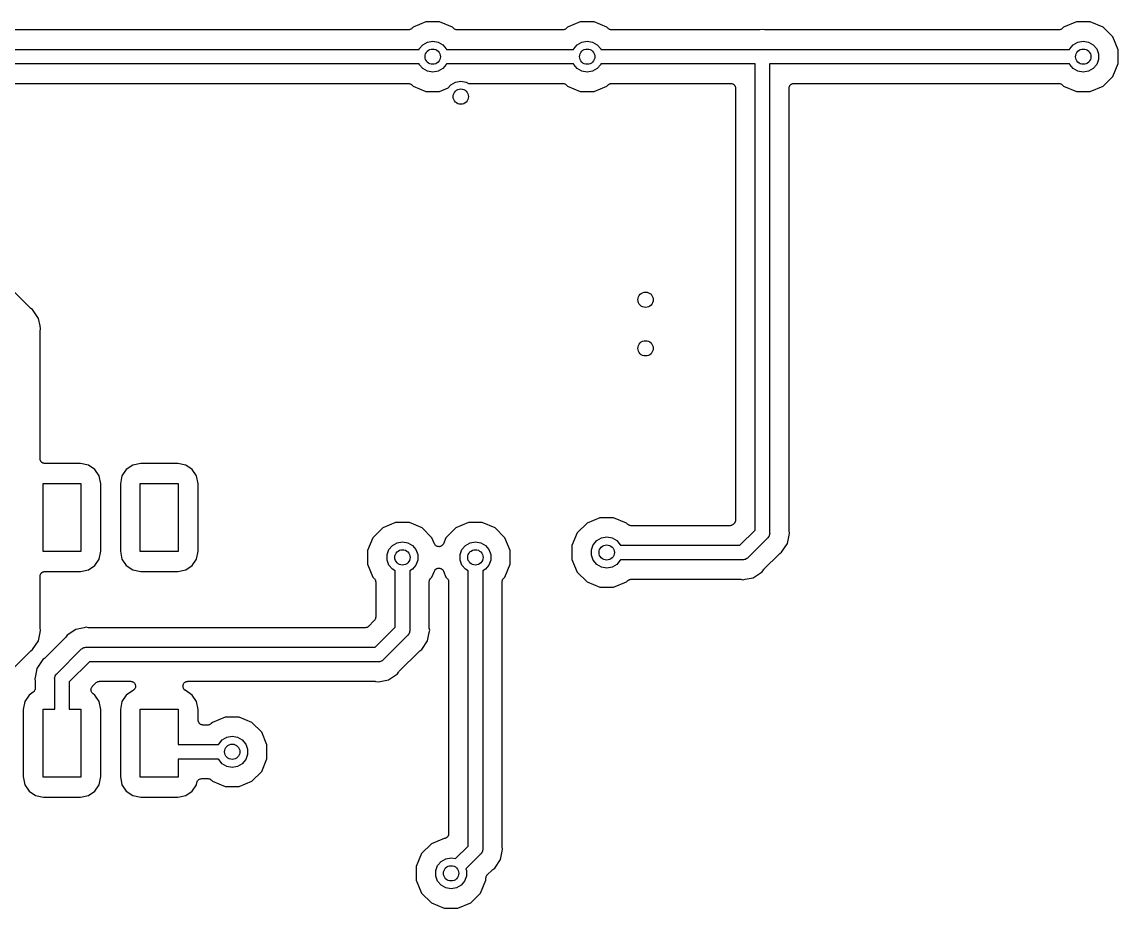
# Model space of a CAD drawing. Extents: x 40 to 163, y -163 to -37.
# Drawn here: x 59.91 to 88.54, y -99.97 to -76.82 of the extents above; entities that cross this region are included whole.
import ezdxf

# ---------------------------------------------------------------- set-up
doc = ezdxf.new("R2010")
doc.units = 0
doc.header["$MEASUREMENT"] = 0
doc.layers.add('BLACK', color=7, linetype='CONTINUOUS')

msp = doc.modelspace()

# ---------------------------------------------------------------- linework, layer by layer
at = {"layer": 'BLACK', "linetype": 'CONTINUOUS'}
for p, q in [((70.0839, -76.9958), (70.0696, -77.0041)), ((70.0875, -76.9915), (70.0839, -76.9958)), ((70.0921, -76.9883), (70.0875, -76.9915)), ((70.1262, -76.9542), (70.0921, -76.9883)), ((70.4599, -76.816), (70.1262, -76.9542)), ((70.8211, -76.816), (70.4599, -76.816)), ((71.1548, -76.9542), (70.8211, -76.816)), ((71.1889, -76.9883), (71.1548, -76.9542)), ((71.1935, -76.9915), (71.1889, -76.9883)), ((71.1971, -76.9958), (71.1935, -76.9915)), ((71.2114, -77.0041), (71.1971, -76.9958)), ((74.1194, -76.9958), (74.1051, -77.0041)), ((74.123, -76.9915), (74.1194, -76.9958)), ((74.1276, -76.9883), (74.123, -76.9915)), ((74.1617, -76.9542), (74.1276, -76.9883)), ((74.4954, -76.816), (74.1617, -76.9542)), ((74.8566, -76.816), (74.4954, -76.816)), ((75.1903, -76.9542), (74.8566, -76.816)), ((75.2244, -76.9883), (75.1903, -76.9542)), ((75.229, -76.9915), (75.2244, -76.9883)), ((75.2326, -76.9958), (75.229, -76.9915)), ((75.2469, -77.0041), (75.2326, -76.9958)), ((87.0734, -76.9958), (87.0591, -77.0041)), ((87.077, -76.9915), (87.0734, -76.9958)), ((87.0816, -76.9883), (87.077, -76.9915)), ((87.1157, -76.9542), (87.0816, -76.9883)), ((87.4494, -76.816), (87.1157, -76.9542)), ((87.8106, -76.816), (87.4494, -76.816)), ((88.1443, -76.9542), (87.8106, -76.816)), ((88.3998, -77.2097), (88.1443, -76.9542)), ((70.0023, -77.0255), (55.1993, -77.0255)), ((70.0078, -77.0245), (70.0023, -77.0255)), ((70.0134, -77.025), (70.0078, -77.0245)), ((70.0294, -77.0207), (70.0134, -77.025)), ((70.0457, -77.0178), (70.0294, -77.0207)), ((70.0506, -77.015), (70.0457, -77.0178)), ((70.056, -77.0136), (70.0506, -77.015)), ((70.0696, -77.0041), (70.056, -77.0136)), ((71.225, -77.0136), (71.2114, -77.0041)), ((71.2304, -77.015), (71.225, -77.0136)), ((71.2353, -77.0178), (71.2304, -77.015)), ((71.2516, -77.0207), (71.2353, -77.0178)), ((71.2676, -77.025), (71.2516, -77.0207)), ((71.2732, -77.0245), (71.2676, -77.025)), ((71.2787, -77.0255), (71.2732, -77.0245)), ((74.0378, -77.0255), (71.2787, -77.0255)), ((74.0433, -77.0245), (74.0378, -77.0255)), ((74.0489, -77.025), (74.0433, -77.0245)), ((74.0649, -77.0207), (74.0489, -77.025)), ((74.0812, -77.0178), (74.0649, -77.0207)), ((74.0861, -77.015), (74.0812, -77.0178)), ((74.0915, -77.0136), (74.0861, -77.015)), ((74.1051, -77.0041), (74.0915, -77.0136)), ((75.2605, -77.0136), (75.2469, -77.0041)), ((75.2659, -77.015), (75.2605, -77.0136)), ((75.2708, -77.0178), (75.2659, -77.015)), ((75.2871, -77.0207), (75.2708, -77.0178)), ((75.3031, -77.025), (75.2871, -77.0207)), ((75.3087, -77.0245), (75.3031, -77.025)), ((75.3142, -77.0255), (75.3087, -77.0245)), ((79.1667, -77.0255), (75.3142, -77.0255)), ((79.179, -77.0233), (79.1667, -77.0255)), ((79.1915, -77.0231), (79.179, -77.0233)), ((79.248, -77.0118), (79.1915, -77.0231)), ((79.3045, -77.0231), (79.248, -77.0118)), ((79.317, -77.0233), (79.3045, -77.0231)), ((79.3293, -77.0255), (79.317, -77.0233)), ((86.9918, -77.0255), (79.3293, -77.0255)), ((86.9973, -77.0245), (86.9918, -77.0255)), ((87.0029, -77.025), (86.9973, -77.0245)), ((87.0189, -77.0207), (87.0029, -77.025)), ((87.0352, -77.0178), (87.0189, -77.0207)), ((87.0401, -77.015), (87.0352, -77.0178)), ((87.0455, -77.0136), (87.0401, -77.015)), ((87.0591, -77.0041), (87.0455, -77.0136)), ((88.538, -77.5434), (88.3998, -77.2097)), ((55.1263, -77.5335), (70.2842, -77.5335)), ((70.2842, -77.5335), (70.2887, -77.5209)), ((70.2887, -77.5209), (70.3794, -77.4129)), ((70.3794, -77.4129), (70.5016, -77.3423)), ((70.5016, -77.3423), (70.6405, -77.3178)), ((70.6405, -77.3178), (70.7794, -77.3423)), ((70.7794, -77.3423), (70.9016, -77.4129)), ((70.9016, -77.4129), (70.9923, -77.5209)), ((70.9923, -77.5209), (70.9968, -77.5335)), ((70.9968, -77.5335), (74.3197, -77.5335)), ((74.3197, -77.5335), (74.3242, -77.5209)), ((74.3242, -77.5209), (74.4149, -77.4129)), ((74.4149, -77.4129), (74.5371, -77.3423)), ((74.5371, -77.3423), (74.676, -77.3178)), ((74.676, -77.3178), (74.8149, -77.3423)), ((74.8149, -77.3423), (74.9371, -77.4129)), ((74.9371, -77.4129), (75.0278, -77.5209)), ((75.0278, -77.5209), (75.0323, -77.5335)), ((75.0323, -77.5335), (87.2737, -77.5335)), ((87.2737, -77.5335), (87.2782, -77.5209)), ((87.2782, -77.5209), (87.3689, -77.4129)), ((87.3689, -77.4129), (87.4911, -77.3423)), ((87.4911, -77.3423), (87.63, -77.3178)), ((87.63, -77.3178), (87.7689, -77.3423)), ((87.7689, -77.3423), (87.8911, -77.4129)), ((87.8911, -77.4129), (87.9818, -77.5209)), ((87.9818, -77.5209), (88.03, -77.6535)), ((88.538, -77.9046), (88.538, -77.5434)), ((88.03, -77.7945), (87.9818, -77.9271)), ((88.03, -77.6535), (88.03, -77.7945)), ((70.2842, -77.9145), (55.2805, -77.9145)), ((70.2887, -77.9271), (70.2842, -77.9145)), ((70.3794, -78.0351), (70.2887, -77.9271)), ((70.5016, -78.1057), (70.3794, -78.0351)), ((70.6405, -78.1302), (70.5016, -78.1057)), ((70.7794, -78.1057), (70.6405, -78.1302)), ((70.9016, -78.0351), (70.7794, -78.1057)), ((70.9923, -77.9271), (70.9016, -78.0351)), ((70.9968, -77.9145), (70.9923, -77.9271)), ((74.3197, -77.9145), (70.9968, -77.9145)), ((74.3242, -77.9271), (74.3197, -77.9145)), ((74.4149, -78.0351), (74.3242, -77.9271)), ((74.5371, -78.1057), (74.4149, -78.0351)), ((74.676, -78.1302), (74.5371, -78.1057)), ((74.8149, -78.1057), (74.676, -78.1302)), ((74.9371, -78.0351), (74.8149, -78.1057)), ((75.0278, -77.9271), (74.9371, -78.0351)), ((75.0323, -77.9145), (75.0278, -77.9271)), ((79.0575, -77.9145), (75.0323, -77.9145)), ((79.0575, -89.4247), (79.0575, -77.9145)), ((87.2737, -77.9145), (79.4385, -77.9145)), ((79.4385, -77.9145), (79.4385, -90.1617)), ((87.2782, -77.9271), (87.2737, -77.9145)), ((87.3689, -78.0351), (87.2782, -77.9271)), ((87.4911, -78.1057), (87.3689, -78.0351)), ((87.63, -78.1302), (87.4911, -78.1057)), ((87.7689, -78.1057), (87.63, -78.1302)), ((87.8911, -78.0351), (87.7689, -78.1057)), ((87.9818, -77.9271), (87.8911, -78.0351)), ((88.3998, -78.2383), (88.538, -77.9046)), ((55.9155, -78.4225), (70.0023, -78.4225)), ((70.0023, -78.4225), (70.0078, -78.4235)), ((70.0078, -78.4235), (70.0134, -78.423)), ((70.0134, -78.423), (70.0294, -78.4273)), ((70.0294, -78.4273), (70.0457, -78.4302)), ((70.0457, -78.4302), (70.0506, -78.433)), ((71.1129, -78.4574), (71.2351, -78.3868)), ((71.2351, -78.3868), (71.374, -78.3623)), ((71.374, -78.3623), (71.5129, -78.3868)), ((71.5129, -78.3868), (71.5747, -78.4225)), ((71.5747, -78.4225), (74.0378, -78.4225)), ((74.0378, -78.4225), (74.0433, -78.4235)), ((74.0433, -78.4235), (74.0489, -78.423)), ((74.0489, -78.423), (74.0649, -78.4273)), ((74.0649, -78.4273), (74.0812, -78.4302)), ((74.0812, -78.4302), (74.0861, -78.433)), ((75.2659, -78.433), (75.2708, -78.4302)), ((75.2708, -78.4302), (75.2871, -78.4273)), ((75.2871, -78.4273), (75.3031, -78.423)), ((75.3031, -78.423), (75.3087, -78.4235)), ((75.3087, -78.4235), (75.3142, -78.4225)), ((75.3142, -78.4225), (78.4225, -78.4225)), ((78.4225, -78.4225), (78.4334, -78.4244)), ((78.4334, -78.4244), (78.4446, -78.4244)), ((78.4446, -78.4244), (78.455, -78.4282)), ((78.455, -78.4282), (78.4659, -78.4302)), ((78.4659, -78.4302), (78.4756, -78.4357)), ((80.0204, -78.4357), (80.0301, -78.4302)), ((80.0301, -78.4302), (80.041, -78.4282)), ((80.041, -78.4282), (80.0514, -78.4244)), ((80.0514, -78.4244), (80.0626, -78.4244)), ((80.0626, -78.4244), (80.0735, -78.4225)), ((80.0735, -78.4225), (86.9918, -78.4225)), ((86.9918, -78.4225), (86.9973, -78.4235)), ((86.9973, -78.4235), (87.0029, -78.423)), ((87.0029, -78.423), (87.0189, -78.4273)), ((87.0189, -78.4273), (87.0352, -78.4302)), ((87.0352, -78.4302), (87.0401, -78.433)), ((88.1443, -78.4938), (88.3998, -78.2383)), ((70.0506, -78.433), (70.056, -78.4344)), ((70.056, -78.4344), (70.0696, -78.4439)), ((70.0696, -78.4439), (70.0839, -78.4522)), ((70.0839, -78.4522), (70.0875, -78.4565)), ((70.0875, -78.4565), (70.0921, -78.4597)), ((70.0921, -78.4597), (70.1262, -78.4938)), ((70.1262, -78.4938), (70.4599, -78.632)), ((70.4599, -78.632), (70.8211, -78.632)), ((70.8211, -78.632), (71.0438, -78.5398)), ((71.0438, -78.5398), (71.1129, -78.4574)), ((74.0861, -78.433), (74.0915, -78.4344)), ((74.0915, -78.4344), (74.1051, -78.4439)), ((74.1051, -78.4439), (74.1194, -78.4522)), ((74.1194, -78.4522), (74.123, -78.4565)), ((74.123, -78.4565), (74.1276, -78.4597)), ((74.1276, -78.4597), (74.1617, -78.4938)), ((74.1617, -78.4938), (74.4954, -78.632)), ((74.4954, -78.632), (74.8566, -78.632)), ((74.8566, -78.632), (75.1903, -78.4938)), ((75.1903, -78.4938), (75.2244, -78.4597)), ((75.2244, -78.4597), (75.229, -78.4565)), ((75.229, -78.4565), (75.2326, -78.4522)), ((75.2326, -78.4522), (75.2469, -78.4439)), ((75.2469, -78.4439), (75.2605, -78.4344)), ((75.2605, -78.4344), (75.2659, -78.433)), ((78.4756, -78.4357), (78.486, -78.4395)), ((78.486, -78.4395), (78.4945, -78.4467)), ((78.4945, -78.4467), (78.5041, -78.4522)), ((78.5041, -78.4522), (78.5113, -78.4607)), ((78.5113, -78.4607), (78.5198, -78.4679)), ((78.5198, -78.4679), (78.5253, -78.4775)), ((78.5253, -78.4775), (78.5325, -78.486)), ((78.5325, -78.486), (78.5363, -78.4964)), ((78.5363, -78.4964), (78.5418, -78.5061)), ((78.5418, -78.5061), (78.5438, -78.517)), ((78.5438, -78.517), (78.5476, -78.5274)), ((78.5476, -78.5274), (78.5476, -78.5386)), ((78.5476, -78.5386), (78.5495, -78.5495)), ((78.5495, -78.5495), (78.5495, -89.3267)), ((79.9465, -78.5495), (79.9484, -78.5386)), ((79.9465, -90.0887), (79.9465, -78.5495)), ((79.9484, -78.5274), (79.9522, -78.517)), ((79.9484, -78.5386), (79.9484, -78.5274)), ((79.9522, -78.517), (79.9542, -78.5061)), ((79.9542, -78.5061), (79.9597, -78.4964)), ((79.9597, -78.4964), (79.9635, -78.486)), ((79.9635, -78.486), (79.9707, -78.4775)), ((79.9707, -78.4775), (79.9762, -78.4679)), ((79.9762, -78.4679), (79.9847, -78.4607)), ((79.9847, -78.4607), (79.9919, -78.4522)), ((79.9919, -78.4522), (80.0015, -78.4467)), ((80.0015, -78.4467), (80.01, -78.4395)), ((80.01, -78.4395), (80.0204, -78.4357)), ((87.0401, -78.433), (87.0455, -78.4344)), ((87.0455, -78.4344), (87.0591, -78.4439)), ((87.0591, -78.4439), (87.0734, -78.4522)), ((87.0734, -78.4522), (87.077, -78.4565)), ((87.077, -78.4565), (87.0816, -78.4597)), ((87.0816, -78.4597), (87.1157, -78.4938)), ((87.1157, -78.4938), (87.4494, -78.632)), ((87.4494, -78.632), (87.8106, -78.632)), ((87.8106, -78.632), (88.1443, -78.4938)), ((60.1264, -84.2846), (58.6032, -82.7614)), ((60.1366, -84.2918), (60.1264, -84.2846)), ((60.1457, -84.3004), (60.1366, -84.2918)), ((60.1936, -84.3324), (60.1457, -84.3004)), ((60.348, -84.5635), (60.1936, -84.3324)), ((60.3859, -84.7543), (60.348, -84.5635)), ((60.4022, -84.836), (60.3859, -84.7543)), ((60.3885, -84.9173), (60.3907, -84.905)), ((60.3885, -88.2272), (60.3885, -84.9173)), ((60.3907, -84.905), (60.3909, -84.8925)), ((60.3909, -84.8925), (60.4022, -84.836)), ((60.3904, -88.2381), (60.3885, -88.2272)), ((60.3904, -88.2492), (60.3904, -88.2381)), ((60.3942, -88.2597), (60.3904, -88.2492)), ((60.3962, -88.2706), (60.3942, -88.2597)), ((60.4017, -88.2802), (60.3962, -88.2706)), ((60.4055, -88.2907), (60.4017, -88.2802)), ((60.4127, -88.2992), (60.4055, -88.2907)), ((60.4182, -88.3088), (60.4127, -88.2992)), ((60.4267, -88.3159), (60.4182, -88.3088)), ((60.4339, -88.3244), (60.4267, -88.3159)), ((60.4435, -88.33), (60.4339, -88.3244)), ((60.452, -88.3371), (60.4435, -88.33)), ((60.4624, -88.3409), (60.452, -88.3371)), ((60.4721, -88.3465), (60.4624, -88.3409)), ((60.483, -88.3484), (60.4721, -88.3465)), ((60.4934, -88.3522), (60.483, -88.3484)), ((60.5046, -88.3522), (60.4934, -88.3522)), ((60.5155, -88.3542), (60.5046, -88.3522)), ((61.4428, -88.3542), (60.5155, -88.3542)), ((61.6535, -88.3961), (61.4428, -88.3542)), ((61.8215, -88.5084), (61.6535, -88.3961)), ((62.8065, -88.3961), (62.6385, -88.5084)), ((63.0172, -88.3542), (62.8065, -88.3961)), ((63.9828, -88.3542), (63.0172, -88.3542)), ((64.1935, -88.3961), (63.9828, -88.3542)), ((64.3615, -88.5084), (64.1935, -88.3961)), ((61.9338, -88.6764), (61.8215, -88.5084)), ((61.9757, -88.8871), (61.9338, -88.6764)), ((62.5262, -88.6764), (62.4843, -88.8871)), ((62.6385, -88.5084), (62.5262, -88.6764)), ((64.4738, -88.6764), (64.3615, -88.5084)), ((64.5157, -88.8871), (64.4738, -88.6764)), ((60.4647, -90.6526), (60.4647, -88.8746)), ((60.4647, -88.8746), (61.4553, -88.8746)), ((61.4553, -88.8746), (61.4553, -90.6526)), ((61.9757, -90.6401), (61.9757, -88.8871)), ((62.4843, -88.8871), (62.4843, -90.6401)), ((63.0047, -90.6526), (63.0047, -88.8746)), ((63.0047, -88.8746), (63.9953, -88.8746)), ((63.9953, -88.8746), (63.9953, -90.6526)), ((64.5157, -90.6401), (64.5157, -88.8871)), ((78.5495, -89.3267), (78.5495, -89.8281)), ((79.0575, -90.0911), (79.0575, -89.4247)), ((79.0575, -89.4247), (79.0575, -89.4247)), ((75.0034, -89.77), (74.6697, -89.9082)), ((75.3646, -89.77), (75.0034, -89.77)), ((75.6983, -89.9082), (75.3646, -89.77)), ((78.539, -89.8763), (78.5376, -89.8817)), ((78.5418, -89.8715), (78.539, -89.8763)), ((78.5447, -89.8552), (78.5418, -89.8715)), ((78.549, -89.8391), (78.5447, -89.8552)), ((78.5495, -89.8281), (78.5485, -89.8336)), ((78.5485, -89.8336), (78.549, -89.8391)), ((69.3357, -90.0352), (69.0802, -90.2907)), ((69.6694, -89.897), (69.3357, -90.0352)), ((70.0306, -89.897), (69.6694, -89.897)), ((70.3643, -90.0352), (70.0306, -89.897)), ((70.6198, -90.2907), (70.3643, -90.0352)), ((71.2407, -90.0352), (70.9852, -90.2907)), ((71.5744, -89.897), (71.2407, -90.0352)), ((71.9356, -89.897), (71.5744, -89.897)), ((72.2693, -90.0352), (71.9356, -89.897)), ((72.5248, -90.2907), (72.2693, -90.0352)), ((74.4142, -90.1637), (74.276, -90.4974)), ((74.6697, -89.9082), (74.4142, -90.1637)), ((75.7324, -89.9423), (75.6983, -89.9082)), ((75.737, -89.9455), (75.7324, -89.9423)), ((75.7406, -89.9498), (75.737, -89.9455)), ((75.7549, -89.9581), (75.7406, -89.9498)), ((75.7685, -89.9676), (75.7549, -89.9581)), ((75.7739, -89.969), (75.7685, -89.9676)), ((75.7788, -89.9718), (75.7739, -89.969)), ((75.7951, -89.9747), (75.7788, -89.9718)), ((75.8111, -89.979), (75.7951, -89.9747)), ((75.8167, -89.9785), (75.8111, -89.979)), ((75.8222, -89.9795), (75.8167, -89.9785)), ((78.3981, -89.9795), (75.8222, -89.9795)), ((78.4036, -89.9785), (78.3981, -89.9795)), ((78.4091, -89.979), (78.4036, -89.9785)), ((78.4252, -89.9747), (78.4091, -89.979)), ((78.4415, -89.9718), (78.4252, -89.9747)), ((78.4463, -89.969), (78.4415, -89.9718)), ((78.4517, -89.9676), (78.4463, -89.969)), ((78.4653, -89.9581), (78.4517, -89.9676)), ((78.4797, -89.9498), (78.4653, -89.9581)), ((78.4833, -89.9455), (78.4797, -89.9498)), ((78.4879, -89.9423), (78.4833, -89.9455)), ((78.5123, -89.9179), (78.4879, -89.9423)), ((78.5155, -89.9133), (78.5123, -89.9179)), ((78.5198, -89.9097), (78.5155, -89.9133)), ((78.5281, -89.8953), (78.5198, -89.9097)), ((78.5376, -89.8817), (78.5281, -89.8953)), ((78.6611, -90.4875), (79.0575, -90.0911)), ((79.4385, -90.1617), (79.4407, -90.1869)), ((79.9487, -90.101), (79.9465, -90.0887)), ((79.9489, -90.1135), (79.9487, -90.101)), ((79.9602, -90.17), (79.9489, -90.1135)), ((69.0802, -90.2907), (68.942, -90.6244)), ((69.5889, -90.4939), (69.7111, -90.4233)), ((69.7111, -90.4233), (69.85, -90.3988)), ((69.85, -90.3988), (69.9889, -90.4233)), ((69.9889, -90.4233), (70.1111, -90.4939)), ((70.6852, -90.4486), (70.6198, -90.2907)), ((70.6941, -90.4625), (70.6852, -90.4486)), ((70.9198, -90.4486), (70.9109, -90.4626)), ((70.9852, -90.2907), (70.9198, -90.4486)), ((71.4939, -90.4939), (71.6161, -90.4233)), ((71.6161, -90.4233), (71.755, -90.3988)), ((71.755, -90.3988), (71.8939, -90.4233)), ((71.8939, -90.4233), (72.0161, -90.4939)), ((72.663, -90.6244), (72.5248, -90.2907)), ((74.8322, -90.4749), (74.9229, -90.3669)), ((74.9229, -90.3669), (75.0451, -90.2963)), ((75.0451, -90.2963), (75.184, -90.2718)), ((75.184, -90.2718), (75.3229, -90.2963)), ((75.3229, -90.2963), (75.4451, -90.3669)), ((75.4451, -90.3669), (75.5358, -90.4749)), ((79.3768, -90.3106), (78.8806, -90.8068)), ((79.3962, -90.2943), (79.3768, -90.3106)), ((79.4088, -90.2725), (79.3962, -90.2943)), ((79.4233, -90.2518), (79.4088, -90.2725)), ((79.4255, -90.2435), (79.4233, -90.2518)), ((79.4298, -90.2362), (79.4255, -90.2435)), ((79.4342, -90.2113), (79.4298, -90.2362)), ((79.4407, -90.1869), (79.4342, -90.2113)), ((79.7516, -90.6736), (79.906, -90.4425)), ((79.906, -90.4425), (79.9489, -90.2265)), ((79.9489, -90.2265), (79.9602, -90.17)), ((79.9489, -90.2265), (79.9489, -90.2265)), ((61.4553, -90.6526), (60.4647, -90.6526)), ((61.9338, -90.8508), (61.9757, -90.6401)), ((62.4843, -90.6401), (62.5262, -90.8508)), ((63.9953, -90.6526), (63.0047, -90.6526)), ((64.4738, -90.8508), (64.5157, -90.6401)), ((68.942, -90.6244), (68.942, -90.9856)), ((69.45, -90.7345), (69.4982, -90.6019)), ((69.45, -90.8755), (69.45, -90.7345)), ((69.4982, -90.6019), (69.5889, -90.4939)), ((70.1111, -90.4939), (70.2018, -90.6019)), ((70.2018, -90.6019), (70.25, -90.7345)), ((70.25, -90.7345), (70.25, -90.8755)), ((70.7017, -90.4773), (70.6941, -90.4625)), ((70.7059, -90.481), (70.7017, -90.4773)), ((70.7089, -90.4858), (70.7059, -90.481)), ((70.722, -90.4959), (70.7089, -90.4858)), ((70.7343, -90.5071), (70.722, -90.4959)), ((70.7394, -90.5092), (70.7343, -90.5071)), ((70.7439, -90.5126), (70.7394, -90.5092)), ((70.7597, -90.5176), (70.7439, -90.5126)), ((70.775, -90.5239), (70.7597, -90.5176)), ((70.7806, -90.5242), (70.775, -90.5239)), ((70.7859, -90.5259), (70.7806, -90.5242)), ((70.8025, -90.5251), (70.7859, -90.5259)), ((70.8191, -90.5259), (70.8025, -90.5251)), ((70.8244, -90.5242), (70.8191, -90.5259)), ((70.83, -90.5239), (70.8244, -90.5242)), ((70.8453, -90.5176), (70.83, -90.5239)), ((70.8611, -90.5126), (70.8453, -90.5176)), ((70.8656, -90.5092), (70.8611, -90.5126)), ((70.8707, -90.5071), (70.8656, -90.5092)), ((70.883, -90.4959), (70.8707, -90.5071)), ((70.8961, -90.4858), (70.883, -90.4959)), ((70.8991, -90.481), (70.8961, -90.4858)), ((70.9033, -90.4773), (70.8991, -90.481)), ((70.9109, -90.4626), (70.9033, -90.4773)), ((71.355, -90.7345), (71.4032, -90.6019)), ((71.355, -90.8755), (71.355, -90.7345)), ((71.4032, -90.6019), (71.4939, -90.4939)), ((72.0161, -90.4939), (72.1068, -90.6019)), ((72.1068, -90.6019), (72.155, -90.7345)), ((72.155, -90.7345), (72.155, -90.8755)), ((72.663, -90.9856), (72.663, -90.6244)), ((74.276, -90.4974), (74.276, -90.8586)), ((74.784, -90.6075), (74.8322, -90.4749)), ((74.784, -90.7485), (74.784, -90.6075)), ((75.5358, -90.4749), (75.5403, -90.4875)), ((75.5403, -90.4875), (78.6611, -90.4875)), ((79.2914, -91.1144), (79.6844, -90.7214)), ((79.6844, -90.7214), (79.6946, -90.7142)), ((79.6946, -90.7142), (79.7037, -90.7056)), ((79.7037, -90.7056), (79.7516, -90.6736)), ((61.6535, -91.1311), (61.8215, -91.0188)), ((61.8215, -91.0188), (61.9338, -90.8508)), ((62.5262, -90.8508), (62.6385, -91.0188)), ((62.6385, -91.0188), (62.8065, -91.1311)), ((64.1935, -91.1311), (64.3615, -91.0188)), ((64.3615, -91.0188), (64.4738, -90.8508)), ((68.942, -90.9856), (69.0802, -91.3193)), ((69.4982, -91.0081), (69.45, -90.8755)), ((69.5889, -91.1161), (69.4982, -91.0081)), ((70.2018, -91.0081), (70.1111, -91.1161)), ((70.25, -90.8755), (70.2018, -91.0081)), ((71.4032, -91.0081), (71.355, -90.8755)), ((71.4939, -91.1161), (71.4032, -91.0081)), ((72.1068, -91.0081), (72.0161, -91.1161)), ((72.155, -90.8755), (72.1068, -91.0081)), ((72.5248, -91.3193), (72.663, -90.9856)), ((74.276, -90.8586), (74.4142, -91.1923)), ((74.8322, -90.8811), (74.784, -90.7485)), ((74.9229, -90.9891), (74.8322, -90.8811)), ((75.0451, -91.0597), (74.9229, -90.9891)), ((75.4451, -90.9891), (75.3229, -91.0597)), ((75.5358, -90.8811), (75.4451, -90.9891)), ((75.5403, -90.8685), (75.5358, -90.8811)), ((78.7317, -90.8685), (75.5403, -90.8685)), ((78.7569, -90.8707), (78.7317, -90.8685)), ((78.7813, -90.8642), (78.7569, -90.8707)), ((78.8062, -90.8598), (78.7813, -90.8642)), ((78.8135, -90.8555), (78.8062, -90.8598)), ((78.8217, -90.8533), (78.8135, -90.8555)), ((78.8424, -90.8388), (78.8217, -90.8533)), ((78.8643, -90.8262), (78.8424, -90.8388)), ((78.8806, -90.8068), (78.8643, -90.8262)), ((60.3885, -91.3), (60.3904, -91.2891)), ((60.3885, -92.6287), (60.3885, -91.3)), ((60.3904, -91.278), (60.3942, -91.2675)), ((60.3904, -91.2891), (60.3904, -91.278)), ((60.3942, -91.2675), (60.3962, -91.2566)), ((60.3962, -91.2566), (60.4017, -91.247)), ((60.4017, -91.247), (60.4055, -91.2365)), ((60.4055, -91.2365), (60.4127, -91.228)), ((60.4127, -91.228), (60.4182, -91.2184)), ((60.4182, -91.2184), (60.4267, -91.2113)), ((60.4267, -91.2113), (60.4339, -91.2028)), ((60.4339, -91.2028), (60.4435, -91.1972)), ((60.4435, -91.1972), (60.452, -91.1901)), ((60.452, -91.1901), (60.4624, -91.1863)), ((60.4624, -91.1863), (60.4721, -91.1807)), ((60.4721, -91.1807), (60.483, -91.1788)), ((60.483, -91.1788), (60.4934, -91.175)), ((60.4934, -91.175), (60.5046, -91.175)), ((60.5046, -91.175), (60.5155, -91.173)), ((60.5155, -91.173), (61.4428, -91.173)), ((61.4428, -91.173), (61.6535, -91.1311)), ((62.8065, -91.1311), (63.0172, -91.173)), ((63.0172, -91.173), (63.9828, -91.173)), ((63.9828, -91.173), (64.1935, -91.1311)), ((69.6595, -91.1569), (69.5889, -91.1161)), ((69.6595, -92.6311), (69.6595, -91.1569)), ((70.1111, -91.1161), (70.0405, -91.1569)), ((70.0405, -91.1569), (70.0405, -92.7017)), ((70.6198, -91.3193), (70.6852, -91.1614)), ((70.6852, -91.1614), (70.6941, -91.1475)), ((70.6941, -91.1475), (70.7017, -91.1327)), ((70.7017, -91.1327), (70.7059, -91.129)), ((70.7059, -91.129), (70.7089, -91.1242)), ((70.7089, -91.1242), (70.722, -91.1141)), ((70.722, -91.1141), (70.7343, -91.1029)), ((70.7343, -91.1029), (70.7394, -91.1008)), ((70.7394, -91.1008), (70.7439, -91.0974)), ((70.7439, -91.0974), (70.7597, -91.0924)), ((70.7597, -91.0924), (70.775, -91.0861)), ((70.775, -91.0861), (70.7806, -91.0858)), ((70.7806, -91.0858), (70.7859, -91.0841)), ((70.7859, -91.0841), (70.8025, -91.0849)), ((70.8025, -91.0849), (70.8191, -91.0841)), ((70.8191, -91.0841), (70.8244, -91.0858)), ((70.8244, -91.0858), (70.83, -91.0861)), ((70.83, -91.0861), (70.8453, -91.0924)), ((70.8453, -91.0924), (70.8611, -91.0974)), ((70.8611, -91.0974), (70.8656, -91.1008)), ((70.8656, -91.1008), (70.8707, -91.1029)), ((70.8707, -91.1029), (70.883, -91.1141)), ((70.883, -91.1141), (70.8961, -91.1242)), ((70.8961, -91.1242), (70.8991, -91.129)), ((70.8991, -91.129), (70.9033, -91.1327)), ((70.9033, -91.1327), (70.9109, -91.1474)), ((70.9109, -91.1474), (70.9198, -91.1614)), ((70.9198, -91.1614), (70.9852, -91.3193)), ((71.5645, -91.1569), (71.4939, -91.1161)), ((71.5645, -98.3461), (71.5645, -91.1569)), ((72.0161, -91.1161), (71.9455, -91.1569)), ((71.9455, -91.1569), (71.9455, -98.4167)), ((74.4142, -91.1923), (74.6697, -91.4478)), ((75.184, -91.0842), (75.0451, -91.0597)), ((75.3229, -91.0597), (75.184, -91.0842)), ((79.0125, -91.336), (79.2436, -91.1816)), ((79.2436, -91.1816), (79.2756, -91.1337)), ((79.2756, -91.1337), (79.2842, -91.1247)), ((79.2842, -91.1247), (79.2914, -91.1144)), ((69.0802, -91.3193), (69.1143, -91.3534)), ((69.1143, -91.3534), (69.1175, -91.358)), ((69.1175, -91.358), (69.1218, -91.3616)), ((69.1218, -91.3616), (69.1301, -91.3759)), ((69.1301, -91.3759), (69.1396, -91.3895)), ((69.1396, -91.3895), (69.141, -91.3949)), ((69.141, -91.3949), (69.1438, -91.3998)), ((69.1438, -91.3998), (69.1467, -91.4161)), ((69.1467, -91.4161), (69.151, -91.4321)), ((69.151, -91.4321), (69.1505, -91.4377)), ((69.1505, -91.4377), (69.1515, -91.4432)), ((69.1515, -91.4432), (69.1515, -92.3681)), ((70.5485, -91.4432), (70.5495, -91.4377)), ((70.5485, -92.6287), (70.5485, -91.4432)), ((70.549, -91.4321), (70.5533, -91.4161)), ((70.5495, -91.4377), (70.549, -91.4321)), ((70.5533, -91.4161), (70.5562, -91.3998)), ((70.5562, -91.3998), (70.559, -91.3949)), ((70.559, -91.3949), (70.5604, -91.3895)), ((70.5604, -91.3895), (70.5699, -91.3759)), ((70.5699, -91.3759), (70.5782, -91.3616)), ((70.5782, -91.3616), (70.5825, -91.358)), ((70.5825, -91.358), (70.5857, -91.3534)), ((70.5857, -91.3534), (70.6198, -91.3193)), ((70.9852, -91.3193), (71.0193, -91.3534)), ((71.0193, -91.3534), (71.0225, -91.358)), ((71.0225, -91.358), (71.0268, -91.3616)), ((71.0268, -91.3616), (71.0351, -91.3759)), ((71.0351, -91.3759), (71.0446, -91.3895)), ((71.0446, -91.3895), (71.046, -91.3949)), ((71.046, -91.3949), (71.0488, -91.3998)), ((71.0488, -91.3998), (71.0517, -91.4161)), ((71.0517, -91.4161), (71.056, -91.4321)), ((71.056, -91.4321), (71.0555, -91.4377)), ((71.0555, -91.4377), (71.0565, -91.4432)), ((71.0565, -91.4432), (71.0565, -98.025)), ((72.4535, -91.4432), (72.4545, -91.4377)), ((72.4535, -98.3437), (72.4535, -91.4432)), ((72.454, -91.4321), (72.4583, -91.4161)), ((72.4545, -91.4377), (72.454, -91.4321)), ((72.4583, -91.4161), (72.4612, -91.3998)), ((72.4612, -91.3998), (72.464, -91.3949)), ((72.464, -91.3949), (72.4654, -91.3895)), ((72.4654, -91.3895), (72.4749, -91.3759)), ((72.4749, -91.3759), (72.4832, -91.3616)), ((72.4832, -91.3616), (72.4875, -91.358)), ((72.4875, -91.358), (72.4907, -91.3534)), ((72.4907, -91.3534), (72.5248, -91.3193)), ((74.6697, -91.4478), (75.0034, -91.586)), ((75.0034, -91.586), (75.3646, -91.586)), ((75.3646, -91.586), (75.6983, -91.4478)), ((75.6983, -91.4478), (75.7324, -91.4137)), ((75.7324, -91.4137), (75.737, -91.4105)), ((75.737, -91.4105), (75.7406, -91.4062)), ((75.7406, -91.4062), (75.7549, -91.3979)), ((75.7549, -91.3979), (75.7685, -91.3884)), ((75.7685, -91.3884), (75.7739, -91.387)), ((75.7739, -91.387), (75.7788, -91.3842)), ((75.7788, -91.3842), (75.7951, -91.3813)), ((75.7951, -91.3813), (75.8111, -91.377)), ((75.8111, -91.377), (75.8167, -91.3775)), ((75.8167, -91.3775), (75.8222, -91.3765)), ((75.8222, -91.3765), (78.6587, -91.3765)), ((78.6587, -91.3765), (78.671, -91.3787)), ((78.671, -91.3787), (78.6835, -91.3789)), ((78.6835, -91.3789), (78.74, -91.3902)), ((78.74, -91.3902), (78.7965, -91.3789)), ((78.7965, -91.3789), (79.0125, -91.336)), ((78.7965, -91.3789), (78.7965, -91.3789)), ((69.1175, -92.4533), (69.1143, -92.4579)), ((69.1218, -92.4497), (69.1175, -92.4533)), ((69.1301, -92.4353), (69.1218, -92.4497)), ((69.1396, -92.4217), (69.1301, -92.4353)), ((69.141, -92.4163), (69.1396, -92.4217)), ((69.1438, -92.4115), (69.141, -92.4163)), ((69.1467, -92.3952), (69.1438, -92.4115)), ((69.151, -92.3791), (69.1467, -92.3952)), ((69.1515, -92.3681), (69.1505, -92.3736)), ((69.1505, -92.3736), (69.151, -92.3791)), ((60.3907, -92.641), (60.3885, -92.6287)), ((60.3909, -92.6535), (60.3907, -92.641)), ((60.4022, -92.71), (60.3909, -92.6535)), ((60.3909, -92.7665), (60.4022, -92.71)), ((61.3225, -92.687), (61.0914, -92.8414)), ((61.5385, -92.6441), (61.3225, -92.687)), ((61.595, -92.6328), (61.5385, -92.6441)), ((61.6515, -92.6441), (61.595, -92.6328)), ((61.664, -92.6443), (61.6515, -92.6441)), ((61.6763, -92.6465), (61.664, -92.6443)), ((68.8731, -92.6465), (61.6763, -92.6465)), ((68.8786, -92.6455), (68.8731, -92.6465)), ((68.8841, -92.646), (68.8786, -92.6455)), ((68.9002, -92.6417), (68.8841, -92.646)), ((68.9165, -92.6388), (68.9002, -92.6417)), ((68.9213, -92.636), (68.9165, -92.6388)), ((68.9267, -92.6346), (68.9213, -92.636)), ((68.9403, -92.6251), (68.9267, -92.6346)), ((68.9547, -92.6168), (68.9403, -92.6251)), ((68.9583, -92.6125), (68.9547, -92.6168)), ((68.9629, -92.6093), (68.9583, -92.6125)), ((69.1143, -92.4579), (68.9629, -92.6093)), ((69.1361, -93.1545), (69.6595, -92.6311)), ((70.0427, -92.7269), (70.0362, -92.7513)), ((70.0405, -92.7017), (70.0427, -92.7269)), ((70.5507, -92.641), (70.5485, -92.6287)), ((70.5509, -92.6535), (70.5507, -92.641)), ((70.5622, -92.71), (70.5509, -92.6535)), ((70.5509, -92.7665), (70.5622, -92.71)), ((60.1936, -93.2136), (60.348, -92.9825)), ((60.348, -92.9825), (60.3909, -92.7665)), ((60.3909, -92.7665), (60.3909, -92.7665)), ((61.0436, -92.9086), (60.5236, -93.4286)), ((61.0508, -92.8984), (61.0436, -92.9086)), ((61.0594, -92.8893), (61.0508, -92.8984)), ((61.0914, -92.8414), (61.0594, -92.8893)), ((69.9788, -92.8506), (69.3556, -93.4738)), ((69.9982, -92.8343), (69.9788, -92.8506)), ((70.0108, -92.8124), (69.9982, -92.8343)), ((70.0253, -92.7917), (70.0108, -92.8124)), ((70.0275, -92.7835), (70.0253, -92.7917)), ((70.0318, -92.7762), (70.0275, -92.7835)), ((70.0362, -92.7513), (70.0318, -92.7762)), ((70.3536, -93.2136), (70.508, -92.9825)), ((70.508, -92.9825), (70.5509, -92.7665)), ((59.2142, -94.1736), (60.1264, -93.2614)), ((60.1264, -93.2614), (60.1367, -93.2542)), ((60.1367, -93.2542), (60.1457, -93.2456)), ((60.1457, -93.2456), (60.1936, -93.2136)), ((60.8312, -93.8394), (61.4544, -93.2162)), ((61.4544, -93.2162), (61.4707, -93.1968)), ((61.4707, -93.1968), (61.4926, -93.1842)), ((61.4926, -93.1842), (61.5132, -93.1697)), ((61.5132, -93.1697), (61.5215, -93.1675)), ((61.5215, -93.1675), (61.5288, -93.1632)), ((61.5288, -93.1632), (61.5537, -93.1588)), ((61.5537, -93.1588), (61.5781, -93.1523)), ((61.5781, -93.1523), (61.6033, -93.1545)), ((61.6033, -93.1545), (69.1361, -93.1545)), ((69.7664, -93.7814), (70.2864, -93.2614)), ((70.2864, -93.2614), (70.2967, -93.2542)), ((70.2967, -93.2542), (70.3057, -93.2456)), ((70.3057, -93.2456), (70.3536, -93.2136)), ((60.4564, -93.4764), (60.302, -93.7075)), ((60.5043, -93.4444), (60.4564, -93.4764)), ((60.5134, -93.4358), (60.5043, -93.4444)), ((60.5236, -93.4286), (60.5134, -93.4358)), ((61.6739, -93.5355), (61.1505, -94.0589)), ((69.2067, -93.5355), (61.6739, -93.5355)), ((69.2319, -93.5377), (69.2067, -93.5355)), ((69.2563, -93.5312), (69.2319, -93.5377)), ((69.2812, -93.5268), (69.2563, -93.5312)), ((69.2885, -93.5225), (69.2812, -93.5268)), ((69.2968, -93.5203), (69.2885, -93.5225)), ((69.3174, -93.5058), (69.2968, -93.5203)), ((69.3393, -93.4932), (69.3174, -93.5058)), ((69.3556, -93.4738), (69.3393, -93.4932)), ((60.302, -93.7075), (60.2645, -93.896)), ((60.7847, -93.8982), (60.7992, -93.8775)), ((60.7992, -93.8775), (60.8118, -93.8557)), ((60.8118, -93.8557), (60.8312, -93.8394)), ((69.4875, -94.003), (69.7186, -93.8486)), ((69.7186, -93.8486), (69.7506, -93.8007)), ((69.7506, -93.8007), (69.7592, -93.7916)), ((69.7592, -93.7916), (69.7664, -93.7814)), ((60.2645, -93.896), (60.2478, -93.98)), ((60.2478, -93.98), (60.2591, -94.0365)), ((60.2591, -94.0365), (60.2593, -94.049)), ((60.2593, -94.049), (60.2615, -94.0613)), ((60.2615, -94.0613), (60.2615, -94.2243)), ((60.7673, -93.9631), (60.7738, -93.9387)), ((60.7695, -93.9883), (60.7673, -93.9631)), ((60.7695, -94.7674), (60.7695, -93.9883)), ((60.7738, -93.9387), (60.7782, -93.9138)), ((60.7782, -93.9138), (60.7825, -93.9065)), ((60.7825, -93.9065), (60.7847, -93.8982)), ((61.1505, -94.0589), (61.1505, -94.7674)), ((61.7534, -94.1748), (61.7542, -94.1736)), ((61.7542, -94.1736), (61.8471, -94.0807)), ((61.8471, -94.0807), (61.8517, -94.0775)), ((61.8517, -94.0775), (61.8553, -94.0732)), ((61.8553, -94.0732), (61.8697, -94.0649)), ((61.8697, -94.0649), (61.8833, -94.0554)), ((61.8833, -94.0554), (61.8887, -94.054)), ((61.8887, -94.054), (61.8935, -94.0512)), ((61.8935, -94.0512), (61.9098, -94.0483)), ((61.9098, -94.0483), (61.9259, -94.044)), ((61.9259, -94.044), (61.9314, -94.0445)), ((61.9314, -94.0445), (61.9369, -94.0435)), ((61.9369, -94.0435), (62.7551, -94.0435)), ((62.7551, -94.0435), (62.7619, -94.0447)), ((62.7619, -94.0447), (62.7689, -94.0443)), ((62.7689, -94.0443), (62.7835, -94.0485)), ((62.7835, -94.0485), (62.7985, -94.0512)), ((62.7985, -94.0512), (62.8045, -94.0546)), ((62.8045, -94.0546), (62.8112, -94.0566)), ((62.8112, -94.0566), (62.8235, -94.0656)), ((62.8235, -94.0656), (62.8367, -94.0732)), ((62.8367, -94.0732), (62.8412, -94.0786)), ((62.8412, -94.0786), (62.8468, -94.0827)), ((62.8468, -94.0827), (62.8553, -94.0953)), ((62.8553, -94.0953), (62.865, -94.107)), ((62.865, -94.107), (62.8674, -94.1135)), ((62.8674, -94.1135), (62.8713, -94.1193)), ((62.8713, -94.1193), (62.8749, -94.1341)), ((62.8749, -94.1341), (62.8801, -94.1484)), ((62.8801, -94.1484), (62.8801, -94.1554)), ((62.8801, -94.1554), (62.8818, -94.1622)), ((62.8818, -94.1622), (62.8801, -94.1773)), ((64.1182, -94.1622), (64.1199, -94.1554)), ((64.1199, -94.1773), (64.1182, -94.1622)), ((64.1199, -94.1484), (64.1251, -94.1341)), ((64.1199, -94.1554), (64.1199, -94.1484)), ((64.1251, -94.1341), (64.1287, -94.1193)), ((64.1287, -94.1193), (64.1326, -94.1135)), ((64.1326, -94.1135), (64.135, -94.107)), ((64.135, -94.107), (64.1447, -94.0953)), ((64.1447, -94.0953), (64.1532, -94.0827)), ((64.1532, -94.0827), (64.1588, -94.0786)), ((64.1588, -94.0786), (64.1633, -94.0732)), ((64.1633, -94.0732), (64.1765, -94.0656)), ((64.1765, -94.0656), (64.1888, -94.0566)), ((64.1888, -94.0566), (64.1955, -94.0546)), ((64.1955, -94.0546), (64.2015, -94.0512)), ((64.2015, -94.0512), (64.2165, -94.0485)), ((64.2165, -94.0485), (64.2311, -94.0443)), ((64.2311, -94.0443), (64.2381, -94.0447)), ((64.2381, -94.0447), (64.2449, -94.0435)), ((64.2449, -94.0435), (69.1337, -94.0435)), ((69.1337, -94.0435), (69.146, -94.0457)), ((69.146, -94.0457), (69.1585, -94.0459)), ((69.1585, -94.0459), (69.215, -94.0572)), ((69.215, -94.0572), (69.2715, -94.0459)), ((69.2715, -94.0459), (69.4875, -94.003)), ((69.2715, -94.0459), (69.2715, -94.0459)), ((60.0985, -94.4012), (59.9862, -94.5692)), ((60.2051, -94.3299), (60.0985, -94.4012)), ((60.218, -94.3175), (60.2051, -94.3299)), ((60.2318, -94.306), (60.218, -94.3175)), ((60.2339, -94.3023), (60.2318, -94.306)), ((60.2369, -94.2994), (60.2339, -94.3023)), ((60.2449, -94.2833), (60.2369, -94.2994)), ((60.2538, -94.2678), (60.2449, -94.2833)), ((60.2546, -94.2636), (60.2538, -94.2678)), ((60.2564, -94.2599), (60.2546, -94.2636)), ((60.2584, -94.242), (60.2564, -94.2599)), ((60.2615, -94.2243), (60.2584, -94.242)), ((61.7173, -94.2551), (61.7176, -94.2538)), ((61.7195, -94.2757), (61.7173, -94.2551)), ((61.7175, -94.2524), (61.7228, -94.2324)), ((61.7176, -94.2538), (61.7175, -94.2524)), ((61.7213, -94.2963), (61.7195, -94.2757)), ((61.7219, -94.2976), (61.7213, -94.2963)), ((61.7221, -94.299), (61.7219, -94.2976)), ((61.7312, -94.3175), (61.7221, -94.299)), ((61.7228, -94.2324), (61.7278, -94.2123)), ((61.7278, -94.2123), (61.7285, -94.2111)), ((61.7285, -94.2111), (61.7289, -94.2097)), ((61.7289, -94.2097), (61.7408, -94.1928)), ((61.74, -94.3363), (61.7312, -94.3175)), ((61.741, -94.3373), (61.74, -94.3363)), ((61.7408, -94.1928), (61.7523, -94.1756)), ((61.7416, -94.3385), (61.741, -94.3373)), ((61.7565, -94.3528), (61.7416, -94.3385)), ((61.7523, -94.1756), (61.7534, -94.1748)), ((61.7712, -94.3675), (61.7565, -94.3528)), ((61.7724, -94.368), (61.7712, -94.3675)), ((61.7735, -94.369), (61.7724, -94.368)), ((61.8215, -94.4012), (61.7735, -94.369)), ((61.9338, -94.5692), (61.8215, -94.4012)), ((62.6385, -94.4012), (62.5262, -94.5692)), ((62.8256, -94.2761), (62.6385, -94.4012)), ((62.8306, -94.2713), (62.8256, -94.2761)), ((62.8367, -94.2678), (62.8306, -94.2713)), ((62.8465, -94.2561), (62.8367, -94.2678)), ((62.8575, -94.2456), (62.8465, -94.2561)), ((62.8606, -94.2393), (62.8575, -94.2456)), ((62.865, -94.234), (62.8606, -94.2393)), ((62.8702, -94.2197), (62.865, -94.234)), ((62.877, -94.206), (62.8702, -94.2197)), ((62.8777, -94.1991), (62.877, -94.206)), ((62.8801, -94.1926), (62.8777, -94.1991)), ((62.8801, -94.1773), (62.8801, -94.1926)), ((64.1199, -94.1926), (64.1199, -94.1773)), ((64.1223, -94.1991), (64.1199, -94.1926)), ((64.123, -94.206), (64.1223, -94.1991)), ((64.1298, -94.2197), (64.123, -94.206)), ((64.135, -94.234), (64.1298, -94.2197)), ((64.1394, -94.2393), (64.135, -94.234)), ((64.1425, -94.2456), (64.1394, -94.2393)), ((64.1535, -94.2561), (64.1425, -94.2456)), ((64.1633, -94.2678), (64.1535, -94.2561)), ((64.1694, -94.2713), (64.1633, -94.2678)), ((64.1744, -94.2761), (64.1694, -94.2713)), ((64.3615, -94.4012), (64.1744, -94.2761)), ((64.4738, -94.5692), (64.3615, -94.4012)), ((59.9862, -94.5692), (59.9443, -94.7799)), ((61.9757, -94.7799), (61.9338, -94.5692)), ((62.5262, -94.5692), (62.4843, -94.7799)), ((64.5157, -94.7799), (64.4738, -94.5692)), ((59.9443, -94.7799), (59.9443, -96.5329)), ((60.4647, -96.5454), (60.4647, -94.7674)), ((60.4647, -94.7674), (60.7695, -94.7674)), ((61.1505, -94.7674), (61.4553, -94.7674)), ((61.4553, -94.7674), (61.4553, -96.5454)), ((61.9757, -96.5329), (61.9757, -94.7799)), ((62.4843, -94.7799), (62.4843, -96.5329)), ((63.0047, -96.5454), (63.0047, -94.7674)), ((63.0047, -94.7674), (63.9953, -94.7674)), ((63.9953, -94.7674), (63.9953, -95.6945)), ((64.5157, -95.0595), (64.5157, -94.7799)), ((65.2244, -94.977), (64.8907, -95.1152)), ((65.5856, -94.977), (65.2244, -94.977)), ((65.9193, -95.1152), (65.5856, -94.977)), ((64.5177, -95.0704), (64.5157, -95.0595)), ((64.5177, -95.0816), (64.5177, -95.0704)), ((64.5215, -95.092), (64.5177, -95.0816)), ((64.5234, -95.1029), (64.5215, -95.092)), ((64.529, -95.1126), (64.5234, -95.1029)), ((64.5328, -95.123), (64.529, -95.1126)), ((64.5399, -95.1315), (64.5328, -95.123)), ((64.5455, -95.1411), (64.5399, -95.1315)), ((64.554, -95.1483), (64.5455, -95.1411)), ((64.5611, -95.1568), (64.554, -95.1483)), ((64.5707, -95.1623), (64.5611, -95.1568)), ((64.5792, -95.1695), (64.5707, -95.1623)), ((64.5897, -95.1733), (64.5792, -95.1695)), ((64.5993, -95.1788), (64.5897, -95.1733)), ((64.6102, -95.1808), (64.5993, -95.1788)), ((64.6207, -95.1846), (64.6102, -95.1808)), ((64.6318, -95.1846), (64.6207, -95.1846)), ((64.6427, -95.1865), (64.6318, -95.1846)), ((64.7668, -95.1865), (64.6427, -95.1865)), ((64.7723, -95.1855), (64.7668, -95.1865)), ((64.7779, -95.186), (64.7723, -95.1855)), ((64.7939, -95.1817), (64.7779, -95.186)), ((64.8102, -95.1788), (64.7939, -95.1817)), ((64.8151, -95.176), (64.8102, -95.1788)), ((64.8205, -95.1746), (64.8151, -95.176)), ((64.8341, -95.1651), (64.8205, -95.1746)), ((64.8484, -95.1568), (64.8341, -95.1651)), ((64.852, -95.1525), (64.8484, -95.1568)), ((64.8566, -95.1493), (64.852, -95.1525)), ((64.8907, -95.1152), (64.8566, -95.1493)), ((66.1748, -95.3707), (65.9193, -95.1152)), ((65.0532, -95.6819), (65.1439, -95.5739)), ((65.1439, -95.5739), (65.2661, -95.5033)), ((65.2661, -95.5033), (65.405, -95.4788)), ((65.405, -95.4788), (65.5439, -95.5033)), ((65.5439, -95.5033), (65.6661, -95.5739)), ((65.6661, -95.5739), (65.7568, -95.6819)), ((66.313, -95.7044), (66.1748, -95.3707)), ((63.9953, -95.6945), (65.0487, -95.6945)), ((65.0487, -95.6945), (65.0532, -95.6819)), ((65.7568, -95.6819), (65.805, -95.8145)), ((65.805, -95.8145), (65.805, -95.9555)), ((66.313, -96.0656), (66.313, -95.7044)), ((65.0487, -96.0755), (63.9953, -96.0755)), ((63.9953, -96.0755), (63.9953, -96.5454)), ((65.0532, -96.0881), (65.0487, -96.0755)), ((65.1439, -96.1961), (65.0532, -96.0881)), ((65.7568, -96.0881), (65.6661, -96.1961)), ((65.805, -95.9555), (65.7568, -96.0881)), ((66.1748, -96.3993), (66.313, -96.0656)), ((65.2661, -96.2667), (65.1439, -96.1961)), ((65.405, -96.2912), (65.2661, -96.2667)), ((65.5439, -96.2667), (65.405, -96.2912)), ((65.6661, -96.1961), (65.5439, -96.2667)), ((65.9193, -96.6548), (66.1748, -96.3993)), ((59.9443, -96.5329), (59.9862, -96.7436)), ((59.9862, -96.7436), (60.0985, -96.9116)), ((61.4553, -96.5454), (60.4647, -96.5454)), ((61.8215, -96.9116), (61.9338, -96.7436)), ((61.9338, -96.7436), (61.9757, -96.5329)), ((62.4843, -96.5329), (62.5262, -96.7436)), ((62.5262, -96.7436), (62.6385, -96.9116)), ((63.9953, -96.5454), (63.0047, -96.5454)), ((64.3615, -96.9116), (64.4738, -96.7436)), ((64.4738, -96.7436), (64.4853, -96.6857)), ((64.4853, -96.6857), (64.4928, -96.6664)), ((64.4928, -96.6664), (64.4999, -96.647)), ((64.4999, -96.647), (64.5008, -96.6459)), ((64.5008, -96.6459), (64.5013, -96.6446)), ((64.5013, -96.6446), (64.515, -96.6291)), ((64.515, -96.6291), (64.5283, -96.6132)), ((64.5283, -96.6132), (64.5295, -96.6125)), ((64.5295, -96.6125), (64.5304, -96.6115)), ((64.5304, -96.6115), (64.5485, -96.6015)), ((64.5485, -96.6015), (64.5665, -96.5912)), ((64.5665, -96.5912), (64.5678, -96.5909)), ((64.5678, -96.5909), (64.5691, -96.5902)), ((64.5691, -96.5902), (64.5895, -96.5871)), ((64.5895, -96.5871), (64.6099, -96.5835)), ((64.6099, -96.5835), (64.7668, -96.5835)), ((64.7668, -96.5835), (64.7723, -96.5845)), ((64.7723, -96.5845), (64.7779, -96.584)), ((64.7779, -96.584), (64.7939, -96.5883)), ((64.7939, -96.5883), (64.8102, -96.5912)), ((64.8102, -96.5912), (64.8151, -96.594)), ((64.8151, -96.594), (64.8205, -96.5954)), ((64.8205, -96.5954), (64.8341, -96.6049)), ((64.8341, -96.6049), (64.8484, -96.6132)), ((64.8484, -96.6132), (64.852, -96.6175)), ((64.852, -96.6175), (64.8566, -96.6207)), ((64.8566, -96.6207), (64.8907, -96.6548)), ((64.8907, -96.6548), (65.2244, -96.793)), ((65.5856, -96.793), (65.9193, -96.6548)), ((60.0985, -96.9116), (60.2665, -97.0239)), ((60.2665, -97.0239), (60.4772, -97.0658)), ((61.4428, -97.0658), (61.6535, -97.0239)), ((61.6535, -97.0239), (61.8215, -96.9116)), ((62.6385, -96.9116), (62.8065, -97.0239)), ((62.8065, -97.0239), (63.0172, -97.0658)), ((63.9828, -97.0658), (64.1935, -97.0239)), ((64.1935, -97.0239), (64.3615, -96.9116)), ((65.2244, -96.793), (65.5856, -96.793)), ((60.4772, -97.0658), (61.4428, -97.0658)), ((63.0172, -97.0658), (63.9828, -97.0658)), ((70.944, -98.1501), (70.6057, -98.2902)), ((70.9516, -98.1501), (70.944, -98.1501)), ((70.962, -98.1463), (70.9516, -98.1501)), ((70.9729, -98.1443), (70.962, -98.1463)), ((70.9826, -98.1388), (70.9729, -98.1443)), ((70.993, -98.135), (70.9826, -98.1388)), ((71.0015, -98.1278), (70.993, -98.135)), ((71.0111, -98.1223), (71.0015, -98.1278)), ((71.0183, -98.1138), (71.0111, -98.1223)), ((71.0268, -98.1066), (71.0183, -98.1138)), ((71.0323, -98.097), (71.0268, -98.1066)), ((71.0395, -98.0885), (71.0323, -98.097)), ((71.0433, -98.0781), (71.0395, -98.0885)), ((71.0488, -98.0684), (71.0433, -98.0781)), ((71.0508, -98.0575), (71.0488, -98.0684)), ((71.0546, -98.0471), (71.0508, -98.0575)), ((71.0565, -98.025), (71.0546, -98.0359)), ((71.0546, -98.0359), (71.0546, -98.0471)), ((70.6057, -98.2902), (70.3502, -98.5457)), ((71.2363, -98.6743), (71.5645, -98.3461)), ((71.9412, -98.4663), (71.9368, -98.4912)), ((71.9477, -98.4419), (71.9412, -98.4663)), ((71.9455, -98.4167), (71.9477, -98.4419)), ((72.4557, -98.356), (72.4535, -98.3437)), ((72.4559, -98.3685), (72.4557, -98.356)), ((72.4672, -98.425), (72.4559, -98.3685)), ((72.4559, -98.4815), (72.4672, -98.425)), ((70.3502, -98.5457), (70.212, -98.8794)), ((70.7682, -98.8569), (70.8589, -98.7489)), ((70.8589, -98.7489), (70.9811, -98.6783)), ((70.9811, -98.6783), (71.12, -98.6538)), ((71.12, -98.6538), (71.2363, -98.6743)), ((71.8838, -98.5656), (71.504, -98.9454)), ((71.9032, -98.5493), (71.8838, -98.5656)), ((71.9158, -98.5274), (71.9032, -98.5493)), ((71.9303, -98.5067), (71.9158, -98.5274)), ((71.9325, -98.4985), (71.9303, -98.5067)), ((71.9368, -98.4912), (71.9325, -98.4985)), ((72.2586, -98.9286), (72.413, -98.6975)), ((72.413, -98.6975), (72.4559, -98.4815)), ((72.4559, -98.4815), (72.4559, -98.4815)), ((70.212, -98.8794), (70.212, -99.2406)), ((70.72, -98.9895), (70.7682, -98.8569)), ((70.72, -99.1305), (70.72, -98.9895)), ((71.504, -98.9454), (71.52, -98.9895)), ((71.52, -98.9895), (71.52, -99.1305)), ((72.0652, -99.1026), (72.1914, -98.9764)), ((72.1914, -98.9764), (72.2016, -98.9692)), ((72.2016, -98.9692), (72.2107, -98.9606)), ((72.2107, -98.9606), (72.2586, -98.9286)), ((70.212, -99.2406), (70.3502, -99.5743)), ((70.7682, -99.2631), (70.72, -99.1305)), ((70.8589, -99.3711), (70.7682, -99.2631)), ((71.4718, -99.2631), (71.3811, -99.3711)), ((71.52, -99.1305), (71.4718, -99.2631)), ((71.8898, -99.5743), (72.028, -99.2406)), ((72.028, -99.1924), (72.029, -99.1869)), ((72.028, -99.2406), (72.028, -99.1924)), ((72.0285, -99.1814), (72.0328, -99.1653)), ((72.029, -99.1869), (72.0285, -99.1814)), ((72.0328, -99.1653), (72.0357, -99.149)), ((72.0357, -99.149), (72.0385, -99.1442)), ((72.0385, -99.1442), (72.0399, -99.1388)), ((72.0399, -99.1388), (72.0494, -99.1252)), ((72.0494, -99.1252), (72.0577, -99.1108)), ((72.0577, -99.1108), (72.062, -99.1072)), ((72.062, -99.1072), (72.0652, -99.1026)), ((70.3502, -99.5743), (70.6057, -99.8298)), ((70.9811, -99.4417), (70.8589, -99.3711)), ((71.12, -99.4662), (70.9811, -99.4417)), ((71.2589, -99.4417), (71.12, -99.4662)), ((71.3811, -99.3711), (71.2589, -99.4417)), ((71.6343, -99.8298), (71.8898, -99.5743)), ((70.6057, -99.8298), (70.9394, -99.968)), ((71.3006, -99.968), (71.6343, -99.8298)), ((70.9394, -99.968), (71.3006, -99.968))]:
    msp.add_line(p, q, dxfattribs=at)
at = {"layer": 'BLACK'}
for centre in [(70.6405, -77.724), (74.676, -77.724), (87.63, -77.724), (71.374, -78.7685), (76.2, -84.074), (76.2, -85.344), (69.85, -90.805), (71.755, -90.805), (75.184, -90.678), (65.405, -95.885), (71.12, -99.06)]:
    msp.add_circle(centre, 0.2, dxfattribs=at)

doc.saveas('drawing.dxf')
